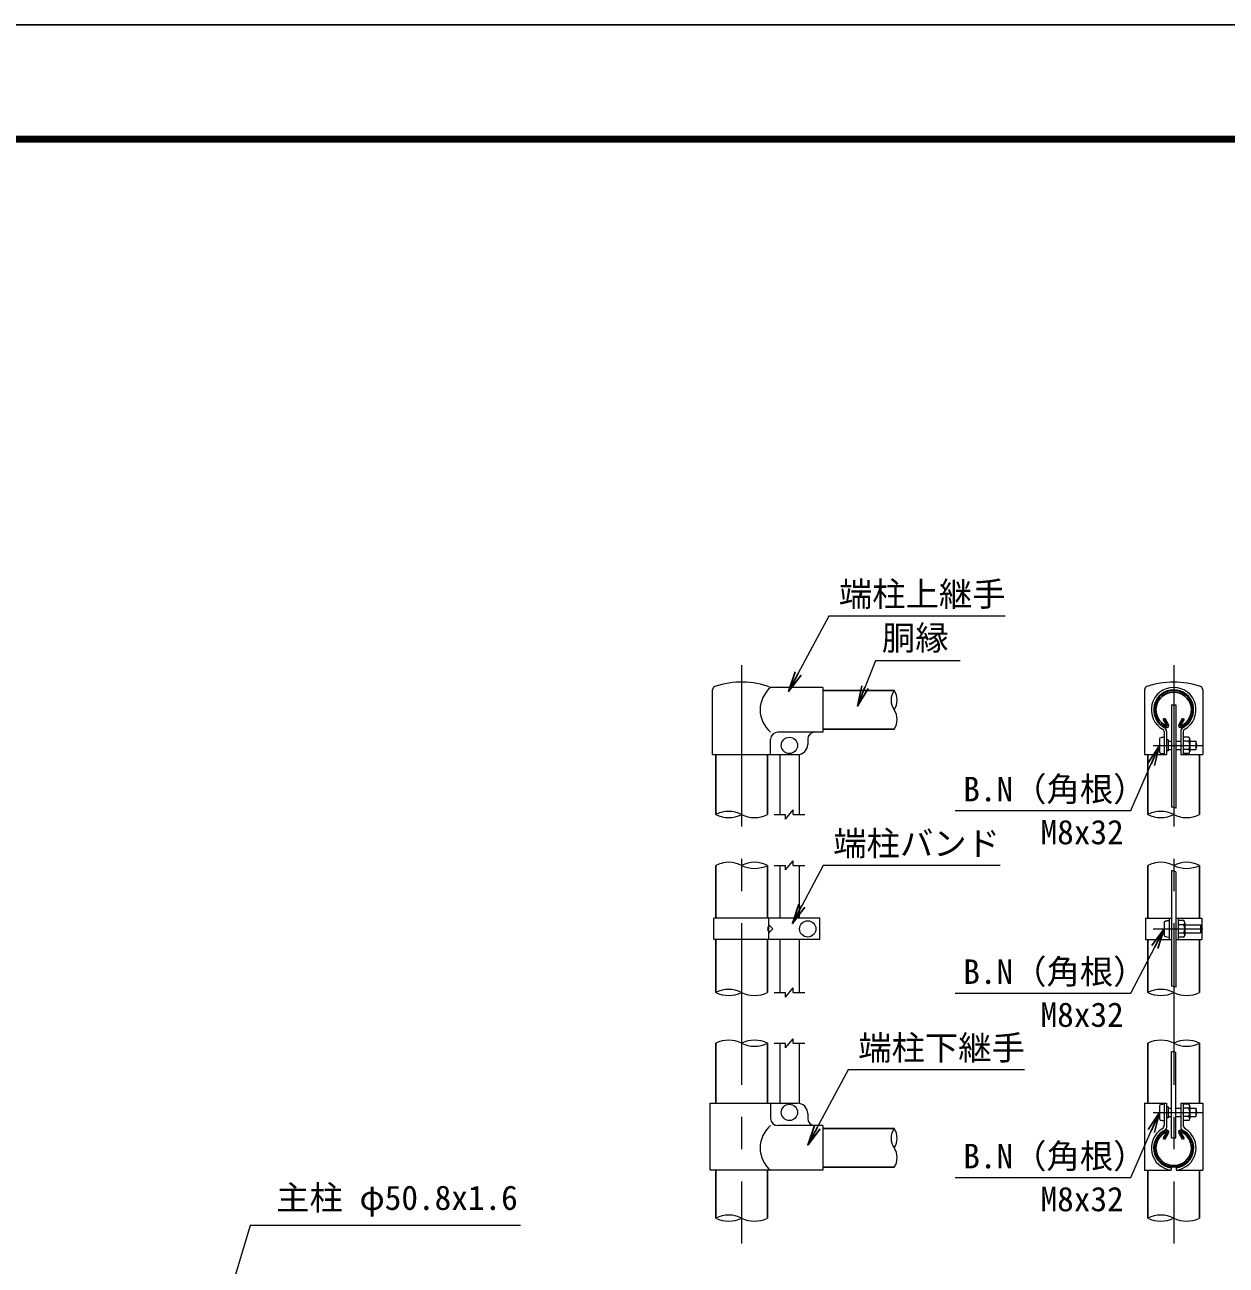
# Model space of a CAD drawing. Units: millimetres, scale not verified. Extents: x -4200 to 4200, y -2970 to 2970.
# Drawn here: x -363 to 2000, y 530 to 2970 of the extents above; entities that cross this region are included whole.
import ezdxf
from ezdxf.enums import TextEntityAlignment as Align

# ---------------------------------------------------------------- set-up
doc = ezdxf.new("R2010")
doc.units = ezdxf.units.MM
doc.header["$LTSCALE"] = 10
doc.linetypes.add('USER1', pattern=[50.8, 31.75, -6.35, 6.35, -6.35])
for name, color, linetype, lineweight in [('0-1_D-BMK', 2, 'USER1', 13), ('0-2_D-STR1', 1, 'Continuous', 25), ('0-3_D-STR-DIM', 7, 'Continuous', 13), ('0-9_D-STR3', 3, 'Continuous', 13), ('0-B_D-STR-TXT', 7, 'Continuous', 13), ('0-C_D-TTL', 7, 'Continuous', 25)]:
    doc.layers.add(name, color=color, linetype=linetype, lineweight=lineweight)
doc.layers.add('0-4_0', color=7, linetype='Continuous')
doc.styles.add('ＭＳ ゴシック', font='')
doc.styles.get('ＭＳ ゴシック').set_extended_font_data('MS Gothic')

# ---------------------------------------------------------------- blocks, each defined once
blk = doc.blocks.new('_Open')
at = {"layer": '0-4_0'}
blk.add_line((-10, 1.667), (0, 0), dxfattribs=at)
blk.add_lwpolyline([(-10, -1.667), (0, 0), (-10, 0)], dxfattribs=at)

msp = doc.modelspace()

# ---------------------------------------------------------------- linework, layer by layer
at = {"layer": '0-1_D-BMK'}
for p, q in [((1046.97, 1710.33), (1046.97, 572.33)), ((1896.97, 1710.33), (1896.97, 572.33)), ((1856.31, 1552.33), (1954.07, 1552.33)), ((1856.89, 1191.33), (1954.64, 1191.33)), ((1856.31, 830.33), (1954.07, 830.33))]:
    msp.add_line(p, q, dxfattribs=at)
at = {"layer": '0-2_D-STR1'}
for p, q in [((1206.97, 1660.33), (1346.97, 1660.33)), ((1876.6, 1603.73), (1879.38, 1605.33)), ((1883.62, 1591.57), (1876.6, 1603.73)), ((1886.4, 1593.17), (1879.38, 1605.33)), ((1907.53, 1593.17), (1914.55, 1605.33)), ((1910.31, 1591.57), (1917.33, 1603.73)), ((1917.33, 1603.73), (1914.55, 1605.33)), ((1206.97, 1584.13), (1346.97, 1584.13)), ((996.17, 1534.33), (996.17, 1416.33)), ((1097.77, 1534.33), (1097.77, 1416.33)), ((1846.17, 1534.33), (1846.17, 1416.33)), ((1947.77, 1534.33), (1947.77, 1416.33)), ((996.17, 1316.33), (996.17, 1212.32)), ((1097.77, 1316.33), (1097.77, 1212.32)), ((1846.17, 1316.33), (1846.17, 1212.33)), ((1947.77, 1316.33), (1947.77, 1212.33)), ((996.17, 1170.32), (996.17, 1066.33)), ((1097.77, 1170.32), (1097.77, 1066.33)), ((1846.17, 1170.33), (1846.17, 1066.33)), ((1947.77, 1170.33), (1947.77, 1066.33)), ((996.17, 966.33), (996.17, 848.33)), ((1097.77, 966.33), (1097.77, 848.33)), ((1846.17, 966.33), (1846.17, 848.33)), ((1947.77, 966.33), (1947.77, 848.33)), ((1206.97, 798.43), (1346.97, 798.43)), ((1883.62, 791.09), (1876.6, 778.94)), ((1886.4, 789.49), (1879.38, 777.33)), ((1907.53, 789.49), (1914.55, 777.33)), ((1910.31, 791.09), (1917.33, 778.94)), ((1876.6, 778.94), (1879.38, 777.33)), ((1917.33, 778.94), (1914.55, 777.33)), ((996.17, 716.33), (996.17, 622.33)), ((1097.77, 716.33), (1097.77, 622.33)), ((1206.97, 722.23), (1346.97, 722.23)), ((1846.17, 716.33), (1846.17, 622.33)), ((1947.77, 716.33), (1947.77, 622.33))]:
    msp.add_line(p, q, dxfattribs=at)
for centre, radius, start, end in [((1896.97, 1622.23), 38.1, 294.32478, 245.67522), ((1896.97, 1622.23), 34.89, 294.32478, 245.67522), ((1882.92, 1591.17), 4.01, 245.67522, 30), ((1882.92, 1591.17), 0.802, 245.67522, 30), ((1911.01, 1591.17), 4.01, 150, 294.32478), ((1911.01, 1591.17), 0.802, 150, 294.32478), ((1896.97, 760.43), 38.1, 114.32478, 65.67522), ((1896.97, 760.43), 34.89, 114.32478, 65.67522), ((1882.92, 791.5), 4.01, 330, 114.32478), ((1882.92, 791.5), 0.802, 330, 114.32478), ((1911.01, 791.5), 4.01, 65.67522, 210), ((1911.01, 791.5), 0.802, 65.67522, 210)]:
    msp.add_arc(centre, radius, start, end, dxfattribs=at)
at = {"layer": '0-3_D-STR-DIM'}
for p, q in [((1110.97, 1416.33), (1133.47, 1416.33)), ((1133.47, 1407.33), (1148.47, 1425.33)), ((1133.47, 1407.33), (1133.47, 1416.33)), ((1148.47, 1416.33), (1148.47, 1425.33)), ((1148.47, 1416.33), (1170.97, 1416.33)), ((1133.47, 1307.33), (1148.47, 1325.33)), ((1148.47, 1316.33), (1148.47, 1325.33)), ((1110.97, 1316.33), (1133.47, 1316.33)), ((1133.47, 1307.33), (1133.47, 1316.33)), ((1148.47, 1316.33), (1170.97, 1316.33)), ((1133.47, 1057.33), (1148.47, 1075.33)), ((1148.47, 1066.33), (1148.47, 1075.33)), ((1110.97, 1066.33), (1133.47, 1066.33)), ((1133.47, 1057.33), (1133.47, 1066.33)), ((1148.47, 1066.33), (1170.97, 1066.33)), ((1110.97, 966.33), (1133.47, 966.33)), ((1133.47, 957.33), (1148.47, 975.33)), ((1133.47, 957.33), (1133.47, 966.33)), ((1148.47, 966.33), (1148.47, 975.33)), ((1148.47, 966.33), (1170.97, 966.33))]:
    msp.add_line(p, q, dxfattribs=at)
for centre, radius, start, end in [((1374.21, 1641.28), 33.24, 145.03504, 214.96496), ((1319.72, 1641.28), 33.24, 325.03504, 34.96496), ((1319.72, 1603.18), 33.24, 325.03422, 34.96578), ((1021.57, 1365.57), 56.76, 63.4184, 116.5816), ((1021.57, 1467.1), 56.76, 243.4184, 296.5816), ((1072.37, 1467.1), 56.76, 243.4184, 296.5816), ((1871.57, 1365.57), 56.76, 63.4184, 116.5816), ((1871.57, 1467.1), 56.76, 243.4184, 296.5816), ((1894.01, 1415.27), 15.36, 60.95271, 95.76063), ((1922.37, 1467.1), 56.76, 243.4184, 296.5816), ((1021.57, 1265.57), 56.76, 63.4184, 116.5816), ((1072.37, 1265.57), 56.76, 63.4184, 116.5816), ((1871.57, 1265.57), 56.76, 63.4184, 116.5816), ((1922.37, 1265.57), 56.76, 63.4184, 116.5816), ((1072.37, 1367.1), 56.76, 243.4184, 296.5816), ((1894.01, 1290.01), 15.36, 60.95271, 95.76063), ((1922.37, 1367.1), 56.76, 243.4184, 296.5816), ((1894.01, 1063.07), 15.36, 60.95271, 95.76063), ((1021.57, 1015.57), 56.76, 63.4184, 116.5816), ((1021.57, 1117.1), 56.76, 243.4184, 296.5816), ((1072.37, 1117.1), 56.76, 243.4184, 296.5816), ((1871.57, 1015.57), 56.76, 63.4184, 116.5816), ((1871.57, 1117.1), 56.76, 243.4184, 296.5816), ((1922.37, 1117.1), 56.76, 243.4184, 296.5816), ((1021.57, 915.57), 56.76, 63.4184, 116.5816), ((1072.37, 915.57), 56.76, 63.4184, 116.5816), ((1072.37, 1017.1), 56.76, 243.4184, 296.5816), ((1871.57, 915.57), 56.76, 63.4184, 116.5816), ((1922.37, 915.57), 56.76, 63.4184, 116.5816), ((1922.37, 1017.1), 56.76, 243.4184, 296.5816), ((1894.01, 934.34), 15.36, 60.95271, 95.76063), ((1374.21, 779.38), 33.24, 145.03504, 214.96496), ((1319.72, 779.38), 33.24, 325.03504, 34.96496), ((1319.72, 741.28), 33.24, 325.03422, 34.96578), ((1021.57, 571.57), 56.76, 63.4184, 116.5816), ((1021.57, 673.1), 56.76, 243.4184, 296.5816), ((1072.37, 673.1), 56.76, 243.4184, 296.5816), ((1871.57, 571.57), 56.76, 63.4184, 116.5816), ((1871.57, 673.1), 56.76, 243.4184, 296.5816), ((1922.37, 673.1), 56.76, 243.4184, 296.5816)]:
    msp.add_arc(centre, radius, start, end, dxfattribs=at)
at = {"layer": '0-9_D-STR3'}
for p, q in [((989.87, 1534.33), (989.87, 1661.72)), ((1206.97, 1666.33), (1104.07, 1666.33)), ((1206.97, 1666.33), (1206.97, 1578.33)), ((1954.07, 1661.72), (1954.07, 1534.33)), ((1954.07, 1661.71), (1954.07, 1534.33)), ((1892.47, 1632.33), (1901.47, 1632.33)), ((1892.47, 1632.33), (1892.47, 1430.56)), ((1901.47, 1632.33), (1901.47, 1428.7)), ((1104.07, 1534.33), (1104.07, 1564.33)), ((1206.97, 1578.33), (1118.07, 1578.33)), ((1176.97, 1564.33), (1176.97, 1554.33)), ((1868.77, 1565.33), (1868.77, 1539.33)), ((1878.37, 1579.99), (1878.37, 1534.33)), ((1882.97, 1579.99), (1882.97, 1534.33)), ((1886.37, 1562.97), (1882.97, 1562.97)), ((1886.37, 1562.97), (1886.37, 1541.7)), ((1910.97, 1579.99), (1910.97, 1534.33)), ((1915.57, 1579.99), (1915.57, 1534.33)), ((1926.57, 1568.53), (1915.57, 1568.53)), ((1928.57, 1564.16), (1928.57, 1540.26)), ((1886.37, 1541.7), (1882.97, 1541.7)), ((1886.37, 1560.33), (1892.47, 1560.33)), ((1886.37, 1544.33), (1892.47, 1544.33)), ((1901.47, 1560.33), (1910.97, 1560.33)), ((1901.47, 1544.33), (1910.97, 1544.33)), ((1926.57, 1560.43), (1915.57, 1560.43)), ((1926.57, 1544.23), (1915.57, 1544.23)), ((1928.57, 1560.33), (1940.37, 1560.33)), ((1928.57, 1544.33), (1940.37, 1544.33)), ((1940.37, 1560.33), (1940.37, 1544.33)), ((989.87, 1534.33), (1104.07, 1534.33)), ((1104.07, 1534.33), (1156.97, 1534.33)), ((1121.97, 1534.33), (1121.97, 1416.33)), ((1159.97, 1534.56), (1159.97, 1416.33)), ((1910.97, 1534.33), (1954.07, 1534.33)), ((1926.57, 1536.13), (1915.57, 1536.13)), ((1121.97, 1316.33), (1121.97, 1212.32)), ((1159.97, 1316.33), (1159.97, 1212.32)), ((1892.47, 1305.29), (1892.47, 1078.36)), ((1901.47, 1303.43), (1901.47, 1076.5)), ((991.97, 1170.32), (991.97, 1212.32)), ((1200.96, 1212.32), (991.97, 1212.32)), ((1100.61, 1170.32), (1100.61, 1212.32)), ((1200.96, 1170.32), (1200.96, 1212.32)), ((1841.57, 1212.33), (1892.47, 1212.33)), ((1878.27, 1204.33), (1878.27, 1178.33)), ((1887.87, 1212.33), (1887.87, 1170.33)), ((1887.87, 1207.33), (1887.87, 1175.33)), ((1901.47, 1212.33), (1952.37, 1212.33)), ((1906.07, 1212.33), (1906.07, 1170.33)), ((1917.07, 1207.53), (1906.07, 1207.53)), ((1917.07, 1199.43), (1906.07, 1199.43)), ((1919.07, 1203.16), (1919.07, 1179.26)), ((1919.07, 1199.33), (1949.87, 1199.33)), ((1949.87, 1199.33), (1949.87, 1183.33)), ((1952.37, 1212.33), (1952.37, 1170.33)), ((1917.07, 1183.23), (1906.07, 1183.23)), ((1917.07, 1175.13), (1906.07, 1175.13)), ((1919.07, 1183.33), (1949.87, 1183.33)), ((1200.96, 1170.32), (991.97, 1170.32)), ((1121.97, 1170.32), (1121.97, 1066.33)), ((1159.97, 1170.32), (1159.97, 1066.33)), ((1901.47, 1170.33), (1952.37, 1170.33)), ((1121.97, 966.33), (1121.97, 848.33)), ((1159.97, 966.33), (1159.97, 848.11)), ((1892.47, 780.33), (1892.47, 949.63)), ((1901.47, 780.33), (1901.47, 947.77)), ((985.07, 848.33), (1156.97, 848.33)), ((985.07, 716.33), (985.07, 848.33)), ((1104.07, 848.33), (1104.07, 818.33)), ((1839.87, 848.33), (1882.97, 848.33)), ((1839.87, 848.33), (1839.87, 716.33)), ((1868.77, 843.33), (1868.77, 817.33)), ((1878.37, 848.33), (1878.37, 805.35)), ((1882.97, 848.33), (1882.97, 799.82)), ((1886.37, 840.97), (1882.97, 840.97)), ((1886.37, 840.97), (1886.37, 819.7)), ((1886.37, 838.33), (1892.47, 838.33)), ((1901.47, 838.33), (1910.97, 838.33)), ((1910.97, 848.33), (1910.97, 799.82)), ((1910.97, 848.33), (1954.07, 848.33)), ((1915.57, 848.33), (1915.57, 805.35)), ((1926.57, 846.53), (1915.57, 846.53)), ((1926.57, 838.43), (1915.57, 838.43)), ((1928.57, 842.16), (1928.57, 818.26)), ((1928.57, 838.33), (1940.37, 838.33)), ((1940.37, 838.33), (1940.37, 822.33)), ((1954.07, 848.33), (1954.07, 716.33)), ((1176.97, 828.33), (1176.97, 818.33)), ((1886.37, 819.7), (1882.97, 819.7)), ((1886.37, 822.33), (1892.47, 822.33)), ((1901.47, 822.33), (1910.97, 822.33)), ((1926.57, 822.23), (1915.57, 822.23)), ((1926.57, 814.13), (1915.57, 814.13)), ((1928.57, 822.33), (1940.37, 822.33)), ((1206.97, 804.33), (1118.07, 804.33)), ((1206.97, 804.33), (1206.97, 716.33)), ((1892.47, 780.33), (1901.47, 780.33)), ((1206.97, 716.33), (985.07, 716.33)), ((1839.87, 716.33), (1891.97, 716.33)), ((1891.97, 721.25), (1891.97, 716.33)), ((1901.97, 721.25), (1901.97, 716.33)), ((1901.97, 716.33), (1954.07, 716.33))]:
    msp.add_line(p, q, dxfattribs=at)
for points in [[(1839.87, 1661.72), (1839.87, 1534.33), (1882.97, 1534.33)], [(1841.57, 1212.33), (1841.57, 1170.33), (1892.47, 1170.33)]]:
    msp.add_lwpolyline(points, dxfattribs=at)
msp.add_lwpolyline([(1100.61, 1199.32), (1097.96, 1191.32), (1100.61, 1183.32), (1108.61, 1191.32)], close=True, dxfattribs=at)
for centre in [(1140.97, 1552.33), (1176.96, 1191.32), (1140.97, 830.33)]:
    msp.add_circle(centre, 16, dxfattribs=at)
for centre, radius, start, end in [((996.47, 1661.72), 6.6, 109.22051, 180), ((1046.97, 1516.87), 160, 69.0916, 109.22051), ((1140.46, 1622.33), 57.1, 129.59418, 230.40582), ((1846.46, 1661.72), 6.59, 109.08221, 180.02255), ((1896.97, 1516.87), 160, 70.78312, 109.21688), ((1896.97, 1622.33), 44, 298.0884, 241.9116), ((1896.97, 1622.33), 39.4, 298.0884, 241.9116), ((1947.47, 1661.72), 6.59, 359.97745, 70.91779), ((1874.37, 1579.99), 8.6, 0, 61.9116), ((1919.57, 1579.99), 8.6, 118.0884, 180), ((1118.07, 1564.33), 14, 90, 180), ((1190.97, 1564.33), 14, 90, 180), ((1874.37, 1579.99), 4, 0, 61.9116), ((1919.57, 1579.99), 4, 118.0884, 180), ((1923.49, 1564.48), 5.08, 307.21089, 52.78911), ((1156.97, 1554.33), 20, 270, 0), ((1911.16, 1552.33), 17.4, 332.26063, 27.73937), ((1923.47, 1540.18), 5.1, 307.42505, 52.57495), ((1925.37, 1552.33), 17, 331.92751, 28.07249), ((1901.66, 1191.33), 17.4, 332.26063, 27.73937), ((1913.99, 1203.48), 5.08, 307.21089, 52.78911), ((1934.87, 1191.33), 17, 331.92751, 28.07249), ((1913.97, 1179.18), 5.1, 307.42505, 52.57495), ((1156.97, 828.33), 20, 0, 90), ((1911.16, 830.33), 17.4, 332.26063, 27.73937), ((1923.49, 842.48), 5.08, 307.21089, 52.78911), ((1925.37, 830.33), 17, 331.92751, 28.07249), ((1118.07, 818.33), 14, 180, 270), ((1190.97, 818.33), 14, 180, 270), ((1869.77, 805.35), 8.6, 301.13861, 0), ((1924.17, 805.35), 8.6, 180, 238.86139), ((1923.47, 818.18), 5.1, 307.42505, 52.57495), ((1140.46, 760.33), 57.1, 129.59418, 230.40582), ((1896.97, 760.33), 44, 121.13861, 263.47502), ((1896.97, 760.33), 39.4, 114.50336, 262.7093), ((1878.97, 799.82), 4, 294.50336, 0), ((1896.97, 760.33), 44, 276.52498, 58.86139), ((1896.97, 760.33), 39.4, 277.2907, 65.49664), ((1914.97, 799.82), 4, 180, 245.49664)]:
    msp.add_arc(centre, radius, start, end, dxfattribs=at)
for centre, start_param, end_param in [((1878.37, 1565.33), 1.5707963, 3.1415927), ((1878.37, 1539.33), 3.1415927, 4.712389), ((1887.87, 1204.33), 1.5707963, 3.1415927), ((1887.87, 1178.33), 3.1415927, 4.712389), ((1878.37, 843.33), 1.5707963, 3.1415927), ((1878.37, 817.33), 3.1415927, 4.712389)]:
    msp.add_ellipse(centre, major_axis=(9.6, 0), ratio=0.3125, start_param=start_param, end_param=end_param, dxfattribs=at)
at = {"layer": '0-B_D-STR-TXT'}
for points in [[(1565.66, 1806.34), (1218.4, 1806.34), (1139.92, 1660.34)], [(1477.12, 1719.02), (1310.1, 1719.02), (1275.39, 1631.53)], [(1466.75, 1424), (1812.82, 1424), (1867.97, 1550.5)], [(1555.37, 1315.86), (1207.21, 1315.86), (1147.65, 1203.52)], [(1466.75, 1064.82), (1812.82, 1064.82), (1877.35, 1189.56)], [(1603.64, 913.76), (1256.38, 913.76), (1177.9, 767.76)], [(1466.75, 702), (1812.82, 702), (1867.97, 828.5)], [(611.94, 608), (80.28, 608), (-27, 250.38)]]:
    msp.add_lwpolyline(points, dxfattribs=at)
at = {"layer": '0-C_D-TTL', "color": 2}
msp.add_lwpolyline([(-4200, 2970), (4200, 2970), (4200, -2970), (-4200, -2970)], close=True, dxfattribs=at)
at = {"layer": '0-C_D-TTL'}
for points in [[(-3930, 2750), (3930, 2750), (3930, -2750), (-3930, -2750)], [(-3927.5, 2747.5), (3927.5, 2747.5), (3927.5, -2747.5), (-3927.5, -2747.5)], [(-3925, 2745), (3925, 2745), (3925, -2745), (-3925, -2745)], [(-3922.5, 2742.5), (3922.5, 2742.5), (3922.5, -2742.5), (-3922.5, -2742.5)], [(-3920, 2740), (3920, 2740), (3920, -2740), (-3920, -2740)]]:
    msp.add_lwpolyline(points, close=True, dxfattribs=at)

# ---------------------------------------------------------------- block references
at = {"layer": '0-B_D-STR-TXT', "xscale": 4, "yscale": 4}
for p, rotation in [((1138.97, 1658.58), 241.73951), ((1274.65, 1629.67), 248.36243), ((1868.77, 1552.33), 66.44646), ((1146.72, 1201.76), 242.07069), ((1878.27, 1191.33), 62.64819), ((1868.77, 830.33), 66.44646), ((1176.95, 765.99), 241.73951)]:
    msp.add_blockref('_Open', p, dxfattribs=dict(at, rotation=rotation))

# ---------------------------------------------------------------- texts
at = {"layer": '0-B_D-STR-TXT', "style": 'ＭＳ ゴシック'}
for s, p in [('端柱上継手', (1238.33, 1811.53)), ('胴縁', (1322.87, 1725.31)), ('B.N（角根）', (1482.99, 1427.93)), ('M8x32', (1635.08, 1343.35)), ('端柱バンド', (1227.14, 1321.04)), ('B.N（角根）', (1482.99, 1068.75)), ('M8x32', (1635.08, 984.17)), ('端柱下継手', (1276.31, 918.95)), ('B.N（角根）', (1482.99, 705.93)), ('主柱 φ50.8x1.6', (131.2, 624.01)), ('M8x32', (1635.08, 621.35))]:
    msp.add_text(s, height=48.09, dxfattribs=at).set_placement(p, align=Align.BOTTOM_LEFT)

doc.saveas('drawing.dxf')
